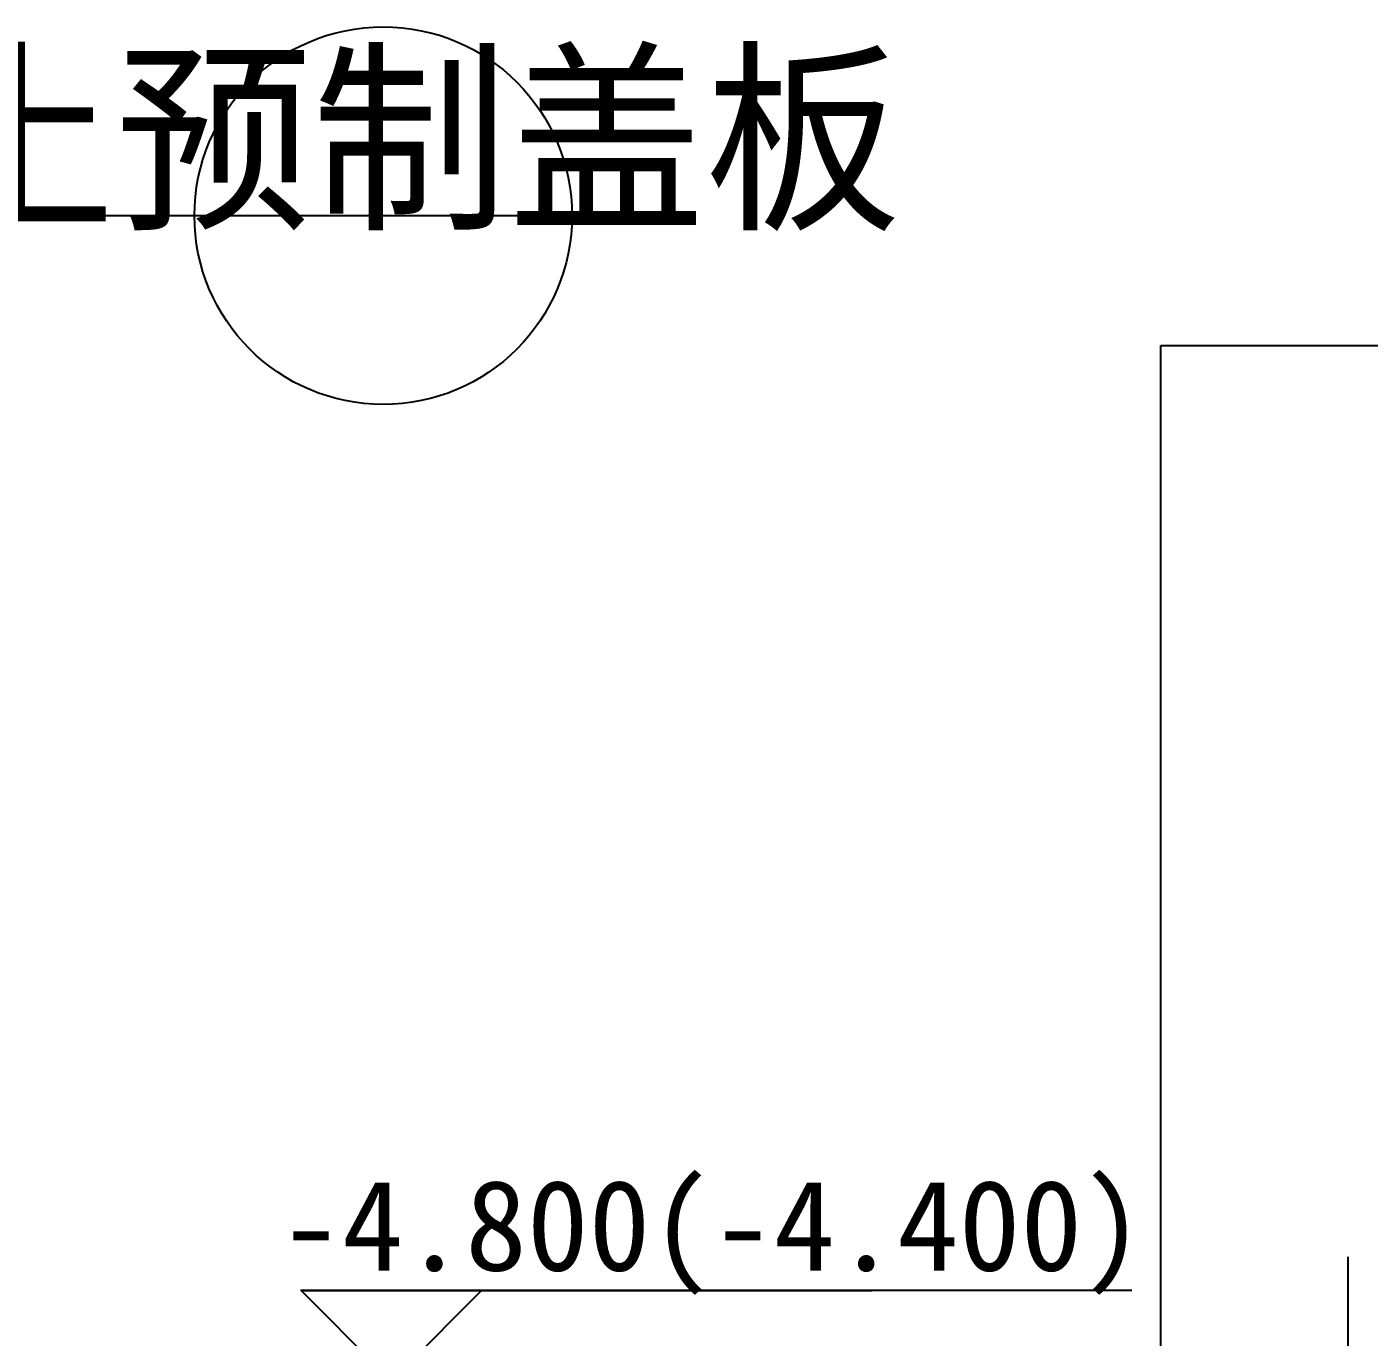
# Model space of a CAD drawing. Header units: metres. Extents: x -29254 to 67342, y -13190 to 112674.
# Drawn here: x -8284 to -4730, y 74574 to 78044 of the extents above; entities that cross this region are included whole.
import ezdxf

# ---------------------------------------------------------------- set-up
doc = ezdxf.new("R2010")
doc.units = ezdxf.units.M
for name, color, linetype in [('PUB_DIM', 3, 'Continuous'), ('T1', 41, 'Continuous'), ('T2', 6, 'Continuous')]:
    doc.layers.add(name, color=color, linetype=linetype)

# ---------------------------------------------------------------- blocks, each defined once
blk = doc.blocks.new('BG')
at = {"layer": 'T2'}
for p, q in [((-450, 450), (2400, 450)), ((-450, 450), (0, 0)), ((450, 450), (0, 0)), ((-400, 0), (550, 0))]:
    blk.add_line(p, q, dxfattribs=at)
blk = doc.blocks.new('_INDEX')
blk.add_line((-0.5, 0), (0.5, 0))
blk.add_circle((0, 0), 0.5)

msp = doc.modelspace()

# ---------------------------------------------------------------- linework, layer by layer
for p, q in [((-5281.86, 77199.89), (944.32, 77199.89)), ((-5281.86, 70468.84), (-5281.86, 77199.89)), ((-4786.6, 74786.78), (-4786.6, 69986.78)), ((-7559.04, 74699.05), (-5357.91, 74699.05))]:
    msp.add_line(p, q)
at = {"layer": 'PUB_DIM'}
msp.add_line((-10622.2, 77544.15), (-7837.85, 77544.15), dxfattribs=at)

# ---------------------------------------------------------------- block references
at = {"layer": 'PUB_DIM', "xscale": 1000, "yscale": 1000, "zscale": 1000}
msp.add_blockref('_INDEX', (-7340.28, 77544.15), dxfattribs=at)
at = {"layer": 'T2', "xscale": 0.53, "yscale": 0.53, "zscale": 0.53}
msp.add_blockref('BG', (-7318.91, 74458.92), dxfattribs=at)

# ---------------------------------------------------------------- texts
at = {"layer": 'T1'}
msp.add_text('-4.800(-4.400)', height=240.12, dxfattribs=at).set_placement((-7613.32, 74750.42))
at = {"layer": 'T2'}
msp.add_text('钢筋混凝土预制盖板', height=400, dxfattribs=at).set_placement((-10649.01, 77548.17))

doc.saveas('drawing.dxf')
